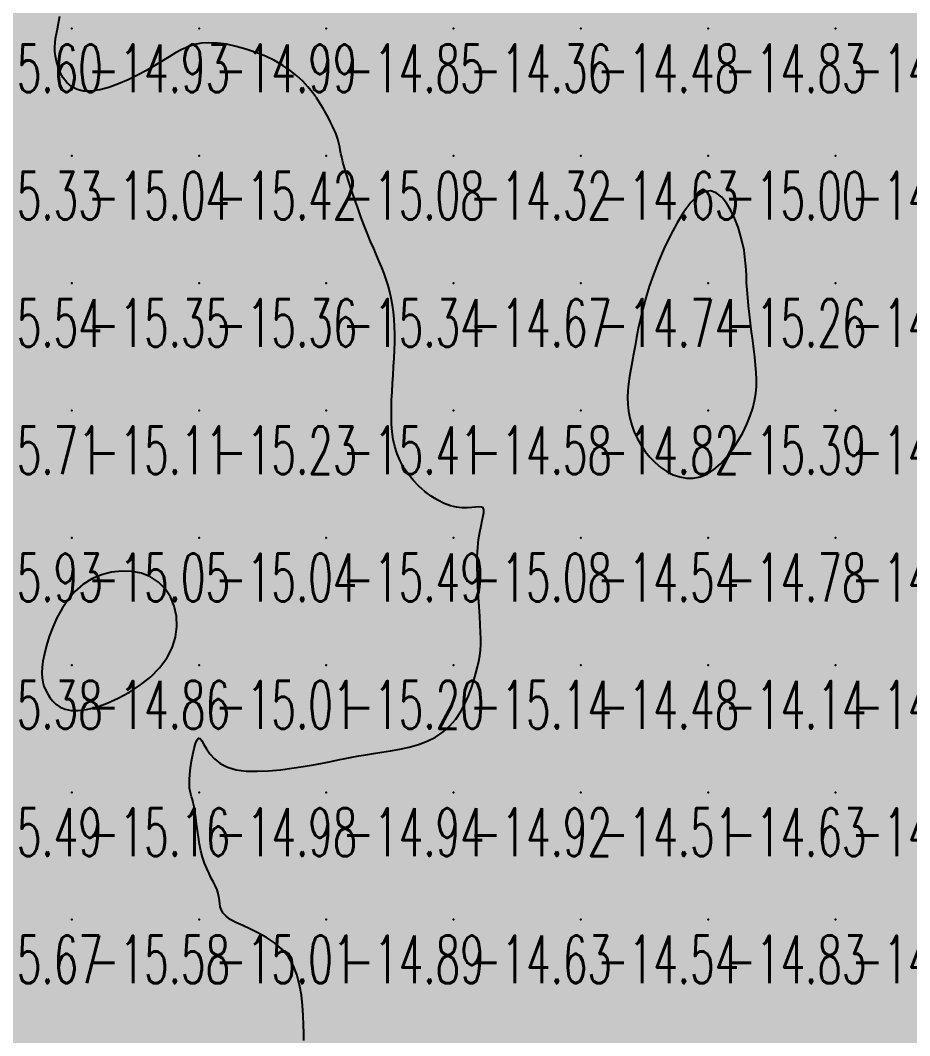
# Model space of a CAD drawing. Header units: millimetres. Extents: x 88261 to 90953, y 390274 to 392322.
# Drawn here: x 89576.2 to 89646.1, y 391338.1 to 391417.9 of the extents above; entities that cross this region are included whole.
import ezdxf
from ezdxf.enums import TextEntityAlignment as Align

# ---------------------------------------------------------------- set-up
doc = ezdxf.new("R2010")
doc.units = ezdxf.units.MM
doc.header["$LTSCALE"] = 25
for name, color, linetype in [('CN_04_00', 242, 'Continuous'), ('COTEAlt', 7, 'Continuous'), ('TN_COLORIAGE', 7, 'Continuous')]:
    doc.layers.add(name, color=color, linetype=linetype)
doc.styles.add('Simplex 1.0', font='Simplex.shx', dxfattribs={"width": 0.99, "height": 2.5})
doc.styles.get("Standard").update_dxf_attribs({"font": 'times.ttf'})

# ---------------------------------------------------------------- blocks, each defined once
blk = doc.blocks.new('COTE')
at = {"color": 0}
blk.add_point((0, 0), dxfattribs=at)
at = {"layer": 'COTEAlt'}
blk.add_attdef('ALT', text='', height=3.75, dxfattribs=at).set_placement((1.25, -1.25), align=Align.TOP_LEFT)

msp = doc.modelspace()

# ---------------------------------------------------------------- linework, layer by layer
at = {"layer": 'CN_04_00', "elevation": -15, "flags": 128}
msp.add_lwpolyline([(89598.488, 391337.742), (89598.479, 391338.31), (89598.468, 391338.972), (89598.443, 391339.71), (89598.39, 391340.499), (89598.296, 391341.314), (89598.148, 391342.13), (89597.932, 391342.922), (89597.635, 391343.665), (89597.244, 391344.335), (89596.753, 391344.913), (89596.182, 391345.405), (89595.561, 391345.824), (89594.919, 391346.183), (89594.284, 391346.493), (89593.685, 391346.767), (89593.15, 391347.019), (89592.708, 391347.259), (89592.38, 391347.5), (89592.154, 391347.743), (89592.007, 391347.989), (89591.921, 391348.24), (89591.874, 391348.495), (89591.845, 391348.755), (89591.813, 391349.021), (89591.759, 391349.294), (89591.667, 391349.576), (89591.539, 391349.869), (89591.385, 391350.178), (89591.213, 391350.509), (89591.033, 391350.865), (89590.853, 391351.252), (89590.681, 391351.674), (89590.527, 391352.135), (89590.396, 391352.636), (89590.288, 391353.167), (89590.197, 391353.711), (89590.12, 391354.254), (89590.053, 391354.779), (89589.991, 391355.273), (89589.931, 391355.72), (89589.869, 391356.105), (89589.8, 391356.418), (89589.73, 391356.675), (89589.661, 391356.896), (89589.599, 391357.104), (89589.547, 391357.319), (89589.511, 391357.562), (89589.493, 391357.855), (89589.499, 391358.218), (89589.532, 391358.664), (89589.588, 391359.167), (89589.665, 391359.694), (89589.758, 391360.212), (89589.863, 391360.685), (89589.977, 391361.079), (89590.095, 391361.362), (89590.214, 391361.499), (89590.334, 391361.468), (89590.466, 391361.292), (89590.629, 391361.008), (89590.838, 391360.651), (89591.111, 391360.257), (89591.464, 391359.862), (89591.913, 391359.501), (89592.476, 391359.211), (89593.161, 391359.018), (89593.948, 391358.916), (89594.809, 391358.891), (89595.715, 391358.929), (89596.639, 391359.014), (89597.551, 391359.133), (89598.425, 391359.27), (89599.231, 391359.411), (89599.949, 391359.544), (89600.592, 391359.668), (89601.178, 391359.784), (89601.728, 391359.893), (89602.26, 391359.998), (89602.795, 391360.099), (89603.351, 391360.197), (89603.949, 391360.295), (89604.602, 391360.395), (89605.298, 391360.506), (89606.021, 391360.638), (89606.753, 391360.801), (89607.478, 391361.007), (89608.178, 391361.265), (89608.835, 391361.586), (89609.434, 391361.98), (89609.96, 391362.454), (89610.415, 391362.992), (89610.806, 391363.579), (89611.138, 391364.194), (89611.418, 391364.821), (89611.65, 391365.442), (89611.842, 391366.037), (89611.998, 391366.59), (89612.125, 391367.088), (89612.224, 391367.544), (89612.298, 391367.975), (89612.348, 391368.401), (89612.376, 391368.838), (89612.384, 391369.307), (89612.374, 391369.825), (89612.347, 391370.41), (89612.306, 391371.075), (89612.257, 391371.805), (89612.206, 391372.582), (89612.159, 391373.385), (89612.123, 391374.195), (89612.104, 391374.991), (89612.11, 391375.755), (89612.145, 391376.465), (89612.214, 391377.107), (89612.305, 391377.676), (89612.406, 391378.172), (89612.502, 391378.597), (89612.58, 391378.95), (89612.626, 391379.231), (89612.626, 391379.44), (89612.566, 391379.578), (89612.436, 391379.648), (89612.239, 391379.666), (89611.981, 391379.65), (89611.669, 391379.621), (89611.308, 391379.596), (89610.904, 391379.596), (89610.465, 391379.639), (89609.995, 391379.744), (89609.502, 391379.925), (89608.997, 391380.18), (89608.49, 391380.499), (89607.993, 391380.874), (89607.517, 391381.296), (89607.072, 391381.758), (89606.67, 391382.25), (89606.323, 391382.764), (89606.038, 391383.294), (89605.812, 391383.837), (89605.639, 391384.395), (89605.513, 391384.966), (89605.429, 391385.552), (89605.379, 391386.152), (89605.358, 391386.767), (89605.36, 391387.396), (89605.38, 391388.039), (89605.411, 391388.693), (89605.451, 391389.354), (89605.495, 391390.017), (89605.539, 391390.679), (89605.578, 391391.335), (89605.608, 391391.982), (89605.625, 391392.615), (89605.625, 391393.231), (89605.607, 391393.83), (89605.571, 391394.411), (89605.517, 391394.974), (89605.444, 391395.52), (89605.352, 391396.049), (89605.242, 391396.56), (89605.112, 391397.054), (89604.962, 391397.532), (89604.794, 391398.001), (89604.61, 391398.47), (89604.41, 391398.948), (89604.196, 391399.444), (89603.969, 391399.965), (89603.732, 391400.522), (89603.484, 391401.122), (89603.229, 391401.771), (89602.971, 391402.454), (89602.716, 391403.154), (89602.47, 391403.855), (89602.237, 391404.538), (89602.024, 391405.187), (89601.837, 391405.783), (89601.68, 391406.309), (89601.558, 391406.753), (89601.465, 391407.124), (89601.396, 391407.434), (89601.342, 391407.697), (89601.298, 391407.927), (89601.256, 391408.136), (89601.21, 391408.339), (89601.152, 391408.548), (89601.078, 391408.775), (89600.985, 391409.023), (89600.873, 391409.291), (89600.74, 391409.581), (89600.587, 391409.894), (89600.412, 391410.228), (89600.214, 391410.585), (89599.994, 391410.966), (89599.748, 391411.369), (89599.472, 391411.79), (89599.16, 391412.223), (89598.805, 391412.661), (89598.401, 391413.099), (89597.942, 391413.529), (89597.421, 391413.947), (89596.832, 391414.346), (89596.173, 391414.719), (89595.458, 391415.061), (89594.706, 391415.367), (89593.934, 391415.629), (89593.163, 391415.842), (89592.408, 391416), (89591.691, 391416.098), (89591.027, 391416.128), (89590.431, 391416.088), (89589.889, 391415.982), (89589.384, 391415.816), (89588.898, 391415.598), (89588.413, 391415.334), (89587.91, 391415.03), (89587.371, 391414.695), (89586.779, 391414.333), (89586.122, 391413.955), (89585.412, 391413.576), (89584.671, 391413.215), (89583.918, 391412.891), (89583.173, 391412.62), (89582.456, 391412.423), (89581.787, 391412.317), (89581.186, 391412.32), (89580.668, 391412.445), (89580.232, 391412.676), (89579.871, 391412.992), (89579.578, 391413.37), (89579.349, 391413.789), (89579.175, 391414.228), (89579.051, 391414.664), (89578.97, 391415.076), (89578.927, 391415.449), (89578.916, 391415.793), (89578.935, 391416.125), (89578.978, 391416.461), (89579.042, 391416.82), (89579.123, 391417.219), (89579.216, 391417.673), (89579.318, 391418.2)], dxfattribs=at)
for points in [[(89633.754, 391387.421), (89633.898, 391388.004), (89633.989, 391388.567), (89634.034, 391389.118), (89634.042, 391389.669), (89634.017, 391390.229), (89633.969, 391390.807), (89633.903, 391391.415), (89633.827, 391392.057), (89633.744, 391392.727), (89633.658, 391393.414), (89633.573, 391394.107), (89633.491, 391394.795), (89633.416, 391395.466), (89633.353, 391396.111), (89633.303, 391396.718), (89633.27, 391397.28), (89633.245, 391397.806), (89633.221, 391398.311), (89633.189, 391398.807), (89633.139, 391399.308), (89633.063, 391399.828), (89632.952, 391400.38), (89632.798, 391400.978), (89632.593, 391401.626), (89632.339, 391402.292), (89632.038, 391402.937), (89631.694, 391403.52), (89631.309, 391404.001), (89630.885, 391404.338), (89630.427, 391404.493), (89629.937, 391404.424), (89629.419, 391404.105), (89628.883, 391403.562), (89628.342, 391402.839), (89627.806, 391401.974), (89627.288, 391401.01), (89626.799, 391399.987), (89626.35, 391398.947), (89625.954, 391397.931), (89625.619, 391396.972), (89625.34, 391396.073), (89625.109, 391395.229), (89624.918, 391394.436), (89624.758, 391393.688), (89624.622, 391392.982), (89624.5, 391392.311), (89624.386, 391391.672), (89624.273, 391391.06), (89624.165, 391390.47), (89624.069, 391389.898), (89623.991, 391389.341), (89623.937, 391388.794), (89623.914, 391388.253), (89623.928, 391387.713), (89623.985, 391387.172), (89624.09, 391386.625), (89624.244, 391386.079), (89624.444, 391385.539), (89624.689, 391385.011), (89624.976, 391384.501), (89625.305, 391384.016), (89625.673, 391383.561), (89626.079, 391383.144), (89626.521, 391382.77), (89626.994, 391382.45), (89627.491, 391382.194), (89628.008, 391382.012), (89628.539, 391381.916), (89629.078, 391381.916), (89629.62, 391382.022), (89630.158, 391382.245), (89630.688, 391382.589), (89631.203, 391383.041), (89631.694, 391383.577), (89632.155, 391384.179), (89632.579, 391384.823), (89632.957, 391385.49), (89633.284, 391386.159), (89633.551, 391386.808), (89633.754, 391387.421)], [(89588.141, 391368.585), (89588.397, 391369.422), (89588.503, 391370.263), (89588.467, 391371.088), (89588.297, 391371.873), (89588.001, 391372.595), (89587.587, 391373.233), (89587.062, 391373.763), (89586.437, 391374.168), (89585.732, 391374.445), (89584.97, 391374.598), (89584.175, 391374.627), (89583.37, 391374.536), (89582.577, 391374.327), (89581.821, 391374.002), (89581.123, 391373.563), (89580.502, 391373.017), (89579.959, 391372.385), (89579.49, 391371.69), (89579.09, 391370.956), (89578.756, 391370.209), (89578.483, 391369.471), (89578.267, 391368.768), (89578.105, 391368.124), (89577.991, 391367.557), (89577.924, 391367.062), (89577.9, 391366.628), (89577.917, 391366.244), (89577.972, 391365.899), (89578.062, 391365.583), (89578.185, 391365.284), (89578.338, 391364.992), (89578.519, 391364.699), (89578.739, 391364.416), (89579.006, 391364.159), (89579.331, 391363.94), (89579.725, 391363.775), (89580.198, 391363.679), (89580.761, 391363.665), (89581.422, 391363.749), (89582.187, 391363.941), (89583.027, 391364.238), (89583.908, 391364.631), (89584.796, 391365.113), (89585.657, 391365.676), (89586.455, 391366.313), (89587.157, 391367.016), (89587.728, 391367.777), (89588.141, 391368.585)]]:
    msp.add_lwpolyline(points, close=True, dxfattribs=at)
at = {"layer": 'TN_COLORIAGE', "color": 241}
for points in [[(89570.249, 391417.239, -15), (89579.27, 391417.239, -15), (89580.249, 391427.239, -15), (89580.249, 391424.676, -15)], [(89570.249, 391427.239, -15.023), (89570.249, 391417.239, -15.023), (89580.249, 391427.239, -15.023)], [(89570.249, 391417.239, -15), (89579.27, 391417.239, -15), (89570.249, 391407.239, -15), (89578.575, 391415.566, -15)], [(89590.249, 391407.239, -15), (89590.249, 391416.905, -15), (89580.249, 391407.239, -15), (89587.544, 391414.535, -15)], [(89597.623, 391414.614, -15.415), (89590.249, 391416.905, -15.415), (89590.249, 391407.239, -15.415)], [(89570.249, 391407.239, -15), (89578.575, 391415.566, -15), (89580.249, 391407.239, -15), (89580.249, 391410.955, -15)], [(89580.249, 391410.955, -15.039), (89587.544, 391414.535, -15.039), (89580.249, 391407.239, -15.039)], [(89590.249, 391407.239, -15), (89597.623, 391414.614, -15), (89600.249, 391407.239, -15), (89600.249, 391410.712, -15)], [(89601.343, 391408.334, -15.079), (89600.249, 391410.712, -15.079), (89600.249, 391407.239, -15.079)], [(89601.291, 391407.239, -15.079), (89601.343, 391408.334, -15.079), (89600.249, 391407.239, -15.079)], [(89570.249, 391397.239, -15.039), (89580.249, 391397.239, -15.039), (89580.249, 391407.239, -15.039)], [(89570.249, 391407.239, -15.039), (89570.249, 391397.239, -15.039), (89580.249, 391407.239, -15.039)], [(89580.249, 391397.239, -15.415), (89590.249, 391397.239, -15.415), (89590.249, 391407.239, -15.415)], [(89580.249, 391407.239, -15.415), (89580.249, 391397.239, -15.415), (89590.249, 391407.239, -15.415)], [(89590.249, 391397.239, -15.079), (89600.249, 391397.239, -15.079), (89600.249, 391407.239, -15.079)], [(89590.249, 391407.239, -15.079), (89590.249, 391397.239, -15.079), (89600.249, 391407.239, -15.079)], [(89600.249, 391397.239, -15), (89603.573, 391400.564, -15), (89600.249, 391407.239, -15), (89601.291, 391407.239, -15)], [(89630.249, 391397.239, -15), (89625.27, 391397.239, -15), (89630.249, 391407.239, -15), (89630.245, 391407.236, -15)], [(89630.246, 391407.239, -15), (89630.245, 391407.236, -15), (89630.249, 391407.239, -15)], [(89630.246, 391407.239, -15), (89630.249, 391407.245, -15), (89630.249, 391407.239, -15)], [(89630.251, 391407.241, -15), (89630.249, 391407.245, -15), (89630.249, 391407.239, -15)], [(89630.25, 391407.239, -15), (89630.251, 391407.241, -15), (89630.249, 391407.239, -15)], [(89630.249, 391397.239, -15), (89633.356, 391400.347, -15), (89630.249, 391407.239, -15), (89630.25, 391407.239, -15)], [(89603.573, 391400.564, -15.336), (89605.321, 391397.239, -15.336), (89600.249, 391397.239, -15.336)], [(89633.113, 391397.239, -15.259), (89633.356, 391400.347, -15.259), (89630.249, 391397.239, -15.259)], [(89570.249, 391387.239, -15.347), (89580.249, 391387.239, -15.347), (89580.249, 391397.239, -15.347)], [(89570.249, 391397.239, -15.347), (89570.249, 391387.239, -15.347), (89580.249, 391397.239, -15.347)], [(89580.249, 391387.239, -15.357), (89590.249, 391387.239, -15.357), (89590.249, 391397.239, -15.357)], [(89580.249, 391397.239, -15.357), (89580.249, 391387.239, -15.357), (89590.249, 391397.239, -15.357)], [(89590.249, 391387.239, -15.336), (89600.249, 391387.239, -15.336), (89600.249, 391397.239, -15.336)], [(89590.249, 391397.239, -15.336), (89590.249, 391387.239, -15.336), (89600.249, 391397.239, -15.336)], [(89600.249, 391387.239, -15), (89605.812, 391392.802, -15), (89600.249, 391397.239, -15), (89605.321, 391397.239, -15)], [(89630.249, 391387.239, -15), (89623.455, 391387.239, -15), (89630.249, 391397.239, -15), (89624.398, 391391.389, -15)], [(89625.27, 391397.239, -15.259), (89624.398, 391391.389, -15.259), (89630.249, 391397.239, -15.259)], [(89630.249, 391387.239, -15), (89634.011, 391391.002, -15), (89630.249, 391397.239, -15), (89633.113, 391397.239, -15)], [(89605.181, 391387.239, -15.41), (89605.812, 391392.802, -15.41), (89600.249, 391387.239, -15.41)], [(89634.011, 391391.002, -15.389), (89634.262, 391387.239, -15.389), (89630.249, 391387.239, -15.389)], [(89570.249, 391377.239, -15.114), (89580.249, 391377.239, -15.114), (89580.249, 391387.239, -15.114)], [(89570.249, 391387.239, -15.114), (89570.249, 391377.239, -15.114), (89580.249, 391387.239, -15.114)], [(89580.249, 391377.239, -15.232), (89590.249, 391377.239, -15.232), (89590.249, 391387.239, -15.232)], [(89580.249, 391387.239, -15.232), (89580.249, 391377.239, -15.232), (89590.249, 391387.239, -15.232)], [(89590.249, 391377.239, -15.41), (89600.249, 391377.239, -15.41), (89600.249, 391387.239, -15.41)], [(89590.249, 391387.239, -15.41), (89590.249, 391377.239, -15.41), (89600.249, 391387.239, -15.41)], [(89600.249, 391377.239, -15), (89605.627, 391382.618, -15), (89600.249, 391387.239, -15), (89605.181, 391387.239, -15)], [(89625.693, 391382.684, -15.389), (89623.455, 391387.239, -15.389), (89630.249, 391387.239, -15.389)], [(89625.693, 391382.684, -15.389), (89630.249, 391380.886, -15.389), (89630.249, 391387.239, -15.389)], [(89634.262, 391387.239, -15.389), (89630.249, 391380.886, -15.389), (89630.249, 391387.239, -15.389)], [(89600.249, 391377.239, -15), (89605.627, 391382.618, -15), (89610.249, 391377.239, -15), (89610.249, 391378.876, -15)], [(89611.755, 391377.239, -15.082), (89613.348, 391380.338, -15.082), (89610.249, 391377.239, -15.082)], [(89610.249, 391378.876, -15.082), (89613.348, 391380.338, -15.082), (89610.249, 391377.239, -15.082)], [(89570.249, 391367.239, -15), (89577.582, 391367.239, -15), (89580.249, 391377.239, -15), (89580.249, 391374.748, -15)], [(89570.249, 391377.239, -15.046), (89570.249, 391367.239, -15.046), (89580.249, 391377.239, -15.046)], [(89580.249, 391377.239, -15), (89580.249, 391374.748, -15), (89590.249, 391377.239, -15), (89588.158, 391375.148, -15)], [(89590.249, 391377.239, -15), (89588.158, 391375.148, -15), (89590.249, 391367.239, -15), (89589.491, 391367.239, -15)], [(89590.249, 391367.239, -15.49), (89600.249, 391367.239, -15.49), (89600.249, 391377.239, -15.49)], [(89590.249, 391377.239, -15.49), (89590.249, 391367.239, -15.49), (89600.249, 391377.239, -15.49)], [(89600.249, 391367.239, -15.082), (89610.249, 391367.239, -15.082), (89610.249, 391377.239, -15.082)], [(89600.249, 391377.239, -15.082), (89600.249, 391367.239, -15.082), (89610.249, 391377.239, -15.082)], [(89610.249, 391367.239, -15), (89612.505, 391369.495, -15), (89610.249, 391377.239, -15), (89611.755, 391377.239, -15)], [(89612.309, 391367.239, -15.135), (89612.505, 391369.495, -15.135), (89610.249, 391367.239, -15.135)], [(89570.249, 391357.239, -15), (89578.049, 391365.039, -15), (89570.249, 391367.239, -15), (89577.582, 391367.239, -15)], [(89580.249, 391357.239, -15), (89589.202, 391357.239, -15), (89590.249, 391367.239, -15), (89590.249, 391363.419, -15)], [(89580.249, 391357.239, -15), (89580.249, 391362.554, -15), (89590.249, 391367.239, -15), (89589.491, 391367.239, -15)], [(89600.249, 391367.239, -15), (89591.09, 391358.08, -15), (89590.249, 391367.239, -15), (89590.249, 391363.419, -15)], [(89600.249, 391359.524, -15.201), (89591.09, 391358.08, -15.201), (89600.249, 391367.239, -15.201)], [(89600.249, 391367.239, -15), (89600.249, 391359.524, -15), (89610.249, 391367.239, -15), (89603.299, 391360.29, -15)], [(89610.249, 391361.088, -15.135), (89603.299, 391360.29, -15.135), (89610.249, 391367.239, -15.135)], [(89612.309, 391367.239, -15.135), (89610.249, 391361.088, -15.135), (89610.249, 391367.239, -15.135)], [(89570.249, 391357.239, -15), (89578.049, 391365.039, -15), (89580.249, 391357.239, -15), (89580.249, 391362.554, -15)], [(89570.249, 391347.239, -15.158), (89580.249, 391347.239, -15.158), (89580.249, 391357.239, -15.158)], [(89570.249, 391357.239, -15.158), (89570.249, 391347.239, -15.158), (89580.249, 391357.239, -15.158)], [(89580.249, 391347.239, -15), (89589.94, 391356.931, -15), (89580.249, 391357.239, -15), (89589.202, 391357.239, -15)], [(89580.249, 391347.239, -15), (89589.94, 391356.931, -15), (89590.249, 391347.239, -15), (89590.249, 391351.666, -15)], [(89592.225, 391349.215, -15.015), (89590.249, 391351.666, -15.015), (89590.249, 391347.239, -15.015)], [(89591.408, 391347.239, -15.015), (89592.225, 391349.215, -15.015), (89590.249, 391347.239, -15.015)], [(89570.249, 391337.239, -15.579), (89580.249, 391337.239, -15.579), (89580.249, 391347.239, -15.579)], [(89570.249, 391347.239, -15.579), (89570.249, 391337.239, -15.579), (89580.249, 391347.239, -15.579)], [(89580.249, 391337.239, -15.015), (89590.249, 391337.239, -15.015), (89590.249, 391347.239, -15.015)], [(89580.249, 391347.239, -15.015), (89580.249, 391337.239, -15.015), (89590.249, 391347.239, -15.015)], [(89590.249, 391337.239, -15), (89598.392, 391345.383, -15), (89590.249, 391347.239, -15), (89591.408, 391347.239, -15)], [(89598.392, 391345.383, -15.489), (89598.489, 391337.239, -15.489), (89590.249, 391337.239, -15.489)]]:
    msp.add_solid(points, dxfattribs=at)
at = {"layer": 'TN_COLORIAGE', "color": 231}
for points in [[(89580.249, 391417.239, -14.773), (89590.249, 391417.239, -14.773), (89590.249, 391427.239, -14.773)], [(89580.249, 391424.676, -14.773), (89581.153, 391427.239, -14.773), (89580.249, 391417.239, -14.773), (89590.249, 391427.239, -14.773)], [(89590.249, 391417.239, -14.753), (89600.249, 391417.239, -14.753), (89600.249, 391427.239, -14.753)], [(89590.249, 391427.239, -14.753), (89590.249, 391417.239, -14.753), (89600.249, 391427.239, -14.753)], [(89600.249, 391417.239, -14.689), (89610.249, 391417.239, -14.689), (89610.249, 391427.239, -14.689)], [(89600.249, 391427.239, -14.689), (89600.249, 391417.239, -14.689), (89610.249, 391427.239, -14.689)], [(89610.249, 391417.239, -14.611), (89620.249, 391417.239, -14.611), (89620.249, 391427.239, -14.611)], [(89610.249, 391427.239, -14.611), (89610.249, 391417.239, -14.611), (89620.249, 391427.239, -14.611)], [(89620.249, 391417.239, -14.466), (89630.249, 391417.239, -14.466), (89630.249, 391427.239, -14.466)], [(89620.249, 391427.239, -14.466), (89620.249, 391417.239, -14.466), (89630.249, 391427.239, -14.466)], [(89630.249, 391427.239, -14.219), (89630.249, 391417.239, -14.219), (89640.249, 391427.239, -14.219)], [(89630.249, 391417.239, -14.219), (89640.249, 391417.239, -14.219), (89640.249, 391427.239, -14.219)], [(89640.249, 391427.239, -14.213), (89640.249, 391417.239, -14.213), (89650.249, 391427.239, -14.213)], [(89640.249, 391417.239, -14.213), (89650.249, 391417.239, -14.213), (89650.249, 391427.239, -14.213)], [(89580.249, 391424.676, -14.935), (89579.27, 391417.239, -14.935), (89580.249, 391417.239, -14.935)], [(89580.249, 391410.955, -14.935), (89578.575, 391415.566, -14.935), (89580.249, 391417.239, -14.935)], [(89578.575, 391415.566, -14.935), (89579.27, 391417.239, -14.935), (89580.249, 391417.239, -14.935)], [(89587.544, 391414.535, -14.935), (89580.249, 391410.955, -14.935), (89590.249, 391417.239, -14.935), (89580.249, 391417.239, -14.935)], [(89587.544, 391414.535, -14.986), (89590.249, 391416.905, -14.986), (89590.249, 391417.239, -14.986)], [(89590.249, 391416.905, -14.852), (89597.623, 391414.614, -14.852), (89590.249, 391417.239, -14.852), (89600.249, 391417.239, -14.852)], [(89600.249, 391410.712, -14.852), (89597.623, 391414.614, -14.852), (89600.249, 391417.239, -14.852)], [(89600.249, 391410.712, -14.36), (89601.343, 391408.334, -14.36), (89600.249, 391417.239, -14.36), (89610.249, 391417.239, -14.36)], [(89601.343, 391408.334, -14.324), (89601.291, 391407.239, -14.324), (89610.249, 391417.239, -14.324), (89610.249, 391407.239, -14.324)], [(89610.249, 391407.239, -14.475), (89620.249, 391407.239, -14.475), (89620.249, 391417.239, -14.475)], [(89610.249, 391417.239, -14.475), (89610.249, 391407.239, -14.475), (89620.249, 391417.239, -14.475)], [(89630.249, 391407.245, -14.63), (89630.246, 391407.239, -14.63), (89630.249, 391417.239, -14.63), (89620.249, 391407.239, -14.63)], [(89620.249, 391417.239, -14.833), (89620.249, 391407.239, -14.833), (89630.249, 391417.239, -14.833)], [(89630.249, 391407.245, -14.471), (89630.251, 391407.241, -14.471), (89630.249, 391417.239, -14.471), (89640.249, 391417.239, -14.471)], [(89630.251, 391407.241, -14.426), (89630.25, 391407.239, -14.426), (89640.249, 391417.239, -14.426), (89640.249, 391407.239, -14.426)], [(89640.249, 391417.239, -14.117), (89640.249, 391407.239, -14.117), (89650.249, 391417.239, -14.117)], [(89640.249, 391407.239, -14.117), (89650.249, 391407.239, -14.117), (89650.249, 391417.239, -14.117)], [(89601.291, 391407.239, -14.324), (89603.573, 391400.564, -14.324), (89610.249, 391407.239, -14.324)], [(89605.321, 391397.239, -14.324), (89603.573, 391400.564, -14.324), (89610.249, 391397.239, -14.324), (89610.249, 391407.239, -14.324)], [(89610.249, 391397.239, -14.63), (89620.249, 391397.239, -14.63), (89620.249, 391407.239, -14.63)], [(89610.249, 391407.239, -14.63), (89610.249, 391397.239, -14.63), (89620.249, 391407.239, -14.63)], [(89630.245, 391407.236, -14.63), (89630.246, 391407.239, -14.63), (89620.249, 391397.239, -14.63), (89620.249, 391407.239, -14.63)], [(89630.245, 391407.236, -14.739), (89625.27, 391397.239, -14.739), (89620.249, 391397.239, -14.739)], [(89630.25, 391407.239, -14.426), (89633.356, 391400.347, -14.426), (89640.249, 391407.239, -14.426)], [(89633.356, 391400.347, -14.355), (89633.113, 391397.239, -14.355), (89640.249, 391407.239, -14.355), (89640.249, 391397.239, -14.355)], [(89640.249, 391407.239, -14.198), (89640.249, 391397.239, -14.198), (89650.249, 391407.239, -14.198)], [(89640.249, 391397.239, -14.198), (89650.249, 391397.239, -14.198), (89650.249, 391407.239, -14.198)], [(89605.812, 391392.802, -14.579), (89605.181, 391387.239, -14.579), (89610.249, 391397.239, -14.579), (89610.249, 391387.239, -14.579)], [(89605.321, 391397.239, -14.673), (89605.812, 391392.802, -14.673), (89610.249, 391397.239, -14.673)], [(89610.249, 391387.239, -14.739), (89620.249, 391387.239, -14.739), (89620.249, 391397.239, -14.739)], [(89610.249, 391397.239, -14.739), (89610.249, 391387.239, -14.739), (89620.249, 391397.239, -14.739)], [(89624.398, 391391.389, -14.739), (89625.27, 391397.239, -14.739), (89620.249, 391387.239, -14.739), (89620.249, 391397.239, -14.739)], [(89633.113, 391397.239, -14.355), (89634.011, 391391.002, -14.355), (89640.249, 391397.239, -14.355)], [(89634.262, 391387.239, -14.355), (89634.011, 391391.002, -14.355), (89640.249, 391387.239, -14.355), (89640.249, 391397.239, -14.355)], [(89640.249, 391397.239, -14.1), (89640.249, 391387.239, -14.1), (89650.249, 391397.239, -14.1)], [(89640.249, 391387.239, -14.1), (89650.249, 391387.239, -14.1), (89650.249, 391397.239, -14.1)], [(89624.398, 391391.389, -14.816), (89623.455, 391387.239, -14.816), (89620.249, 391387.239, -14.816)], [(89605.181, 391387.239, -14.579), (89605.627, 391382.618, -14.579), (89610.249, 391387.239, -14.579)], [(89610.249, 391378.876, -14.579), (89605.627, 391382.618, -14.579), (89610.249, 391387.239, -14.579)], [(89613.348, 391380.338, -14.579), (89610.249, 391378.876, -14.579), (89620.249, 391387.239, -14.579), (89610.249, 391387.239, -14.579)], [(89613.348, 391380.338, -14.535), (89611.755, 391377.239, -14.535), (89620.249, 391387.239, -14.535), (89620.249, 391377.239, -14.535)], [(89623.455, 391387.239, -14.535), (89625.693, 391382.684, -14.535), (89620.249, 391387.239, -14.535), (89620.249, 391377.239, -14.535)], [(89630.249, 391380.886, -14.42), (89634.262, 391387.239, -14.42), (89630.249, 391377.239, -14.42), (89640.249, 391387.239, -14.42)], [(89630.249, 391377.239, -14.42), (89640.249, 391377.239, -14.42), (89640.249, 391387.239, -14.42)], [(89640.249, 391387.239, -14.114), (89640.249, 391377.239, -14.114), (89650.249, 391387.239, -14.114)], [(89640.249, 391377.239, -14.114), (89650.249, 391377.239, -14.114), (89650.249, 391387.239, -14.114)], [(89630.249, 391380.886, -14.535), (89625.693, 391382.684, -14.535), (89630.249, 391377.239, -14.535), (89620.249, 391377.239, -14.535)], [(89611.755, 391377.239, -14.535), (89612.505, 391369.495, -14.535), (89620.249, 391377.239, -14.535)], [(89612.505, 391369.495, -14.478), (89612.309, 391367.239, -14.478), (89620.249, 391377.239, -14.478), (89620.249, 391367.239, -14.478)], [(89620.249, 391367.239, -14.777), (89630.249, 391367.239, -14.777), (89630.249, 391377.239, -14.777)], [(89620.249, 391377.239, -14.777), (89620.249, 391367.239, -14.777), (89630.249, 391377.239, -14.777)], [(89630.249, 391377.239, -14.564), (89630.249, 391367.239, -14.564), (89640.249, 391377.239, -14.564)], [(89630.249, 391367.239, -14.564), (89640.249, 391367.239, -14.564), (89640.249, 391377.239, -14.564)], [(89640.249, 391377.239, -14.216), (89640.249, 391367.239, -14.216), (89650.249, 391377.239, -14.216)], [(89640.249, 391367.239, -14.216), (89650.249, 391367.239, -14.216), (89650.249, 391377.239, -14.216)], [(89589.491, 391367.239, -14.861), (89588.158, 391375.148, -14.861), (89580.249, 391367.239, -14.861)], [(89588.158, 391375.148, -14.861), (89580.249, 391374.748, -14.861), (89580.249, 391367.239, -14.861)], [(89580.249, 391374.748, -14.861), (89577.582, 391367.239, -14.861), (89580.249, 391367.239, -14.861)], [(89577.582, 391367.239, -14.861), (89578.049, 391365.039, -14.861), (89580.249, 391367.239, -14.861)], [(89580.249, 391362.554, -14.861), (89578.049, 391365.039, -14.861), (89580.249, 391367.239, -14.861)], [(89589.491, 391367.239, -14.861), (89580.249, 391362.554, -14.861), (89580.249, 391367.239, -14.861)], [(89610.249, 391357.239, -14.478), (89620.249, 391357.239, -14.478), (89620.249, 391367.239, -14.478)], [(89610.249, 391361.088, -14.478), (89612.309, 391367.239, -14.478), (89610.249, 391357.239, -14.478), (89620.249, 391367.239, -14.478)], [(89620.249, 391357.239, -14.143), (89630.249, 391357.239, -14.143), (89630.249, 391367.239, -14.143)], [(89620.249, 391367.239, -14.143), (89620.249, 391357.239, -14.143), (89630.249, 391367.239, -14.143)], [(89630.249, 391367.239, -14.5), (89630.249, 391357.239, -14.5), (89640.249, 391367.239, -14.5)], [(89630.249, 391357.239, -14.5), (89640.249, 391357.239, -14.5), (89640.249, 391367.239, -14.5)], [(89640.249, 391367.239, -14.277), (89640.249, 391357.239, -14.277), (89650.249, 391367.239, -14.277)], [(89640.249, 391357.239, -14.277), (89650.249, 391357.239, -14.277), (89650.249, 391367.239, -14.277)], [(89590.249, 391363.419, -14.982), (89589.202, 391357.239, -14.982), (89590.249, 391357.239, -14.982)], [(89590.249, 391363.419, -14.982), (89591.09, 391358.08, -14.982), (89590.249, 391357.239, -14.982)], [(89603.299, 391360.29, -14.915), (89610.249, 391361.088, -14.915), (89600.249, 391357.239, -14.915), (89610.249, 391357.239, -14.915)], [(89603.299, 391360.29, -14.941), (89600.249, 391359.524, -14.941), (89600.249, 391357.239, -14.941)], [(89591.09, 391358.08, -14.941), (89600.249, 391359.524, -14.941), (89590.249, 391357.239, -14.941), (89600.249, 391357.239, -14.941)], [(89589.202, 391357.239, -14.982), (89589.94, 391356.931, -14.982), (89590.249, 391357.239, -14.982)], [(89590.249, 391351.666, -14.982), (89589.94, 391356.931, -14.982), (89590.249, 391357.239, -14.982)], [(89590.249, 391351.666, -14.941), (89592.225, 391349.215, -14.941), (89590.249, 391357.239, -14.941), (89600.249, 391357.239, -14.941)], [(89592.225, 391349.215, -14.888), (89591.408, 391347.239, -14.888), (89600.249, 391357.239, -14.888), (89600.249, 391347.239, -14.888)], [(89600.249, 391347.239, -14.915), (89610.249, 391347.239, -14.915), (89610.249, 391357.239, -14.915)], [(89600.249, 391357.239, -14.915), (89600.249, 391347.239, -14.915), (89610.249, 391357.239, -14.915)], [(89610.249, 391347.239, -14.508), (89620.249, 391347.239, -14.508), (89620.249, 391357.239, -14.508)], [(89610.249, 391357.239, -14.508), (89610.249, 391347.239, -14.508), (89620.249, 391357.239, -14.508)], [(89620.249, 391347.239, -14.628), (89630.249, 391347.239, -14.628), (89630.249, 391357.239, -14.628)], [(89620.249, 391357.239, -14.628), (89620.249, 391347.239, -14.628), (89630.249, 391357.239, -14.628)], [(89630.249, 391357.239, -14.771), (89630.249, 391347.239, -14.771), (89640.249, 391357.239, -14.771)], [(89630.249, 391347.239, -14.771), (89640.249, 391347.239, -14.771), (89640.249, 391357.239, -14.771)], [(89640.249, 391357.239, -14.311), (89640.249, 391347.239, -14.311), (89650.249, 391357.239, -14.311)], [(89640.249, 391347.239, -14.311), (89650.249, 391347.239, -14.311), (89650.249, 391357.239, -14.311)], [(89591.408, 391347.239, -14.888), (89598.392, 391345.383, -14.888), (89600.249, 391347.239, -14.888)], [(89598.489, 391337.239, -14.888), (89598.392, 391345.383, -14.888), (89600.249, 391337.239, -14.888), (89600.249, 391347.239, -14.888)], [(89600.249, 391337.239, -14.628), (89610.249, 391337.239, -14.628), (89610.249, 391347.239, -14.628)], [(89600.249, 391347.239, -14.628), (89600.249, 391337.239, -14.628), (89610.249, 391347.239, -14.628)], [(89610.249, 391337.239, -14.539), (89620.249, 391337.239, -14.539), (89620.249, 391347.239, -14.539)], [(89610.249, 391347.239, -14.539), (89610.249, 391337.239, -14.539), (89620.249, 391347.239, -14.539)], [(89620.249, 391337.239, -14.825), (89630.249, 391337.239, -14.825), (89630.249, 391347.239, -14.825)], [(89620.249, 391347.239, -14.825), (89620.249, 391337.239, -14.825), (89630.249, 391347.239, -14.825)], [(89630.249, 391347.239, -14.723), (89630.249, 391337.239, -14.723), (89640.249, 391347.239, -14.723)], [(89630.249, 391337.239, -14.723), (89640.249, 391337.239, -14.723), (89640.249, 391347.239, -14.723)], [(89640.249, 391347.239, -14.332), (89640.249, 391337.239, -14.332), (89650.249, 391347.239, -14.332)], [(89640.249, 391337.239, -14.332), (89650.249, 391337.239, -14.332), (89650.249, 391347.239, -14.332)]]:
    msp.add_solid(points, dxfattribs=at)

# ---------------------------------------------------------------- block references
at = {"layer": 'COTEAlt'}
ref = msp.add_blockref('COTE', (89570.249, 391417.239), dxfattribs=at)
ref.add_attrib('ALT', '-15.60', dxfattribs={"height": 3.75, "style": 'Simplex 1.0', "width": 0.6}).set_placement((89571.499, 391415.989), align=Align.TOP_LEFT)
ref = msp.add_blockref('COTE', (89580.249, 391417.239), dxfattribs=at)
ref.add_attrib('ALT', '-14.93', dxfattribs={"height": 3.75, "style": 'Simplex 1.0', "width": 0.6}).set_placement((89581.499, 391415.989), align=Align.TOP_LEFT)
ref = msp.add_blockref('COTE', (89590.249, 391417.239), dxfattribs=at)
ref.add_attrib('ALT', '-14.99', dxfattribs={"height": 3.75, "style": 'Simplex 1.0', "width": 0.6}).set_placement((89591.499, 391415.989), align=Align.TOP_LEFT)
ref = msp.add_blockref('COTE', (89600.249, 391417.239), dxfattribs=at)
ref.add_attrib('ALT', '-14.85', dxfattribs={"height": 3.75, "style": 'Simplex 1.0', "width": 0.6}).set_placement((89601.499, 391415.989), align=Align.TOP_LEFT)
ref = msp.add_blockref('COTE', (89610.249, 391417.239), dxfattribs=at)
ref.add_attrib('ALT', '-14.36', dxfattribs={"height": 3.75, "style": 'Simplex 1.0', "width": 0.6}).set_placement((89611.499, 391415.989), align=Align.TOP_LEFT)
ref = msp.add_blockref('COTE', (89620.249, 391417.239), dxfattribs=at)
ref.add_attrib('ALT', '-14.48', dxfattribs={"height": 3.75, "style": 'Simplex 1.0', "width": 0.6}).set_placement((89621.499, 391415.989), align=Align.TOP_LEFT)
ref = msp.add_blockref('COTE', (89630.249, 391417.239), dxfattribs=at)
ref.add_attrib('ALT', '-14.83', dxfattribs={"height": 3.75, "style": 'Simplex 1.0', "width": 0.6}).set_placement((89631.499, 391415.989), align=Align.TOP_LEFT)
ref = msp.add_blockref('COTE', (89640.249, 391417.239), dxfattribs=at)
ref.add_attrib('ALT', '-14.47', dxfattribs={"height": 3.75, "style": 'Simplex 1.0', "width": 0.6}).set_placement((89641.499, 391415.989), align=Align.TOP_LEFT)
ref = msp.add_blockref('COTE', (89570.249, 391407.239), dxfattribs=at)
ref.add_attrib('ALT', '-15.33', dxfattribs={"height": 3.75, "style": 'Simplex 1.0', "width": 0.6}).set_placement((89571.499, 391405.989), align=Align.TOP_LEFT)
ref = msp.add_blockref('COTE', (89580.249, 391407.239), dxfattribs=at)
ref.add_attrib('ALT', '-15.04', dxfattribs={"height": 3.75, "style": 'Simplex 1.0', "width": 0.6}).set_placement((89581.499, 391405.989), align=Align.TOP_LEFT)
ref = msp.add_blockref('COTE', (89590.249, 391407.239), dxfattribs=at)
ref.add_attrib('ALT', '-15.42', dxfattribs={"height": 3.75, "style": 'Simplex 1.0', "width": 0.6}).set_placement((89591.499, 391405.989), align=Align.TOP_LEFT)
ref = msp.add_blockref('COTE', (89600.249, 391407.239), dxfattribs=at)
ref.add_attrib('ALT', '-15.08', dxfattribs={"height": 3.75, "style": 'Simplex 1.0', "width": 0.6}).set_placement((89601.499, 391405.989), align=Align.TOP_LEFT)
ref = msp.add_blockref('COTE', (89610.249, 391407.239), dxfattribs=at)
ref.add_attrib('ALT', '-14.32', dxfattribs={"height": 3.75, "style": 'Simplex 1.0', "width": 0.6}).set_placement((89611.499, 391405.989), align=Align.TOP_LEFT)
ref = msp.add_blockref('COTE', (89620.249, 391407.239), dxfattribs=at)
ref.add_attrib('ALT', '-14.63', dxfattribs={"height": 3.75, "style": 'Simplex 1.0', "width": 0.6}).set_placement((89621.499, 391405.989), align=Align.TOP_LEFT)
ref = msp.add_blockref('COTE', (89630.249, 391407.239), dxfattribs=at)
ref.add_attrib('ALT', '-15.00', dxfattribs={"height": 3.75, "style": 'Simplex 1.0', "width": 0.6}).set_placement((89631.499, 391405.989), align=Align.TOP_LEFT)
ref = msp.add_blockref('COTE', (89640.249, 391407.239), dxfattribs=at)
ref.add_attrib('ALT', '-14.43', dxfattribs={"height": 3.75, "style": 'Simplex 1.0', "width": 0.6}).set_placement((89641.499, 391405.989), align=Align.TOP_LEFT)
ref = msp.add_blockref('COTE', (89570.249, 391397.239), dxfattribs=at)
ref.add_attrib('ALT', '-15.54', dxfattribs={"height": 3.75, "style": 'Simplex 1.0', "width": 0.6}).set_placement((89571.499, 391395.989), align=Align.TOP_LEFT)
ref = msp.add_blockref('COTE', (89580.249, 391397.239), dxfattribs=at)
ref.add_attrib('ALT', '-15.35', dxfattribs={"height": 3.75, "style": 'Simplex 1.0', "width": 0.6}).set_placement((89581.499, 391395.989), align=Align.TOP_LEFT)
ref = msp.add_blockref('COTE', (89590.249, 391397.239), dxfattribs=at)
ref.add_attrib('ALT', '-15.36', dxfattribs={"height": 3.75, "style": 'Simplex 1.0', "width": 0.6}).set_placement((89591.499, 391395.989), align=Align.TOP_LEFT)
ref = msp.add_blockref('COTE', (89600.249, 391397.239), dxfattribs=at)
ref.add_attrib('ALT', '-15.34', dxfattribs={"height": 3.75, "style": 'Simplex 1.0', "width": 0.6}).set_placement((89601.499, 391395.989), align=Align.TOP_LEFT)
ref = msp.add_blockref('COTE', (89610.249, 391397.239), dxfattribs=at)
ref.add_attrib('ALT', '-14.67', dxfattribs={"height": 3.75, "style": 'Simplex 1.0', "width": 0.6}).set_placement((89611.499, 391395.989), align=Align.TOP_LEFT)
ref = msp.add_blockref('COTE', (89620.249, 391397.239), dxfattribs=at)
ref.add_attrib('ALT', '-14.74', dxfattribs={"height": 3.75, "style": 'Simplex 1.0', "width": 0.6}).set_placement((89621.499, 391395.989), align=Align.TOP_LEFT)
ref = msp.add_blockref('COTE', (89630.249, 391397.239), dxfattribs=at)
ref.add_attrib('ALT', '-15.26', dxfattribs={"height": 3.75, "style": 'Simplex 1.0', "width": 0.6}).set_placement((89631.499, 391395.989), align=Align.TOP_LEFT)
ref = msp.add_blockref('COTE', (89640.249, 391397.239), dxfattribs=at)
ref.add_attrib('ALT', '-14.36', dxfattribs={"height": 3.75, "style": 'Simplex 1.0', "width": 0.6}).set_placement((89641.499, 391395.989), align=Align.TOP_LEFT)
ref = msp.add_blockref('COTE', (89570.249, 391387.239), dxfattribs=at)
ref.add_attrib('ALT', '-15.71', dxfattribs={"height": 3.75, "style": 'Simplex 1.0', "width": 0.6}).set_placement((89571.499, 391385.989), align=Align.TOP_LEFT)
ref = msp.add_blockref('COTE', (89580.249, 391387.239), dxfattribs=at)
ref.add_attrib('ALT', '-15.11', dxfattribs={"height": 3.75, "style": 'Simplex 1.0', "width": 0.6}).set_placement((89581.499, 391385.989), align=Align.TOP_LEFT)
ref = msp.add_blockref('COTE', (89590.249, 391387.239), dxfattribs=at)
ref.add_attrib('ALT', '-15.23', dxfattribs={"height": 3.75, "style": 'Simplex 1.0', "width": 0.6}).set_placement((89591.499, 391385.989), align=Align.TOP_LEFT)
ref = msp.add_blockref('COTE', (89600.249, 391387.239), dxfattribs=at)
ref.add_attrib('ALT', '-15.41', dxfattribs={"height": 3.75, "style": 'Simplex 1.0', "width": 0.6}).set_placement((89601.499, 391385.989), align=Align.TOP_LEFT)
ref = msp.add_blockref('COTE', (89610.249, 391387.239), dxfattribs=at)
ref.add_attrib('ALT', '-14.58', dxfattribs={"height": 3.75, "style": 'Simplex 1.0', "width": 0.6}).set_placement((89611.499, 391385.989), align=Align.TOP_LEFT)
ref = msp.add_blockref('COTE', (89620.249, 391387.239), dxfattribs=at)
ref.add_attrib('ALT', '-14.82', dxfattribs={"height": 3.75, "style": 'Simplex 1.0', "width": 0.6}).set_placement((89621.499, 391385.989), align=Align.TOP_LEFT)
ref = msp.add_blockref('COTE', (89630.249, 391387.239), dxfattribs=at)
ref.add_attrib('ALT', '-15.39', dxfattribs={"height": 3.75, "style": 'Simplex 1.0', "width": 0.6}).set_placement((89631.499, 391385.989), align=Align.TOP_LEFT)
ref = msp.add_blockref('COTE', (89640.249, 391387.239), dxfattribs=at)
ref.add_attrib('ALT', '-14.42', dxfattribs={"height": 3.75, "style": 'Simplex 1.0', "width": 0.6}).set_placement((89641.499, 391385.989), align=Align.TOP_LEFT)
ref = msp.add_blockref('COTE', (89570.249, 391377.239), dxfattribs=at)
ref.add_attrib('ALT', '-15.93', dxfattribs={"height": 3.75, "style": 'Simplex 1.0', "width": 0.6}).set_placement((89571.499, 391375.989), align=Align.TOP_LEFT)
ref = msp.add_blockref('COTE', (89580.249, 391377.239), dxfattribs=at)
ref.add_attrib('ALT', '-15.05', dxfattribs={"height": 3.75, "style": 'Simplex 1.0', "width": 0.6}).set_placement((89581.499, 391375.989), align=Align.TOP_LEFT)
ref = msp.add_blockref('COTE', (89590.249, 391377.239), dxfattribs=at)
ref.add_attrib('ALT', '-15.04', dxfattribs={"height": 3.75, "style": 'Simplex 1.0', "width": 0.6}).set_placement((89591.499, 391375.989), align=Align.TOP_LEFT)
ref = msp.add_blockref('COTE', (89600.249, 391377.239), dxfattribs=at)
ref.add_attrib('ALT', '-15.49', dxfattribs={"height": 3.75, "style": 'Simplex 1.0', "width": 0.6}).set_placement((89601.499, 391375.989), align=Align.TOP_LEFT)
ref = msp.add_blockref('COTE', (89610.249, 391377.239), dxfattribs=at)
ref.add_attrib('ALT', '-15.08', dxfattribs={"height": 3.75, "style": 'Simplex 1.0', "width": 0.6}).set_placement((89611.499, 391375.989), align=Align.TOP_LEFT)
ref = msp.add_blockref('COTE', (89620.249, 391377.239), dxfattribs=at)
ref.add_attrib('ALT', '-14.54', dxfattribs={"height": 3.75, "style": 'Simplex 1.0', "width": 0.6}).set_placement((89621.499, 391375.989), align=Align.TOP_LEFT)
ref = msp.add_blockref('COTE', (89630.249, 391377.239), dxfattribs=at)
ref.add_attrib('ALT', '-14.78', dxfattribs={"height": 3.75, "style": 'Simplex 1.0', "width": 0.6}).set_placement((89631.499, 391375.989), align=Align.TOP_LEFT)
ref = msp.add_blockref('COTE', (89640.249, 391377.239), dxfattribs=at)
ref.add_attrib('ALT', '-14.56', dxfattribs={"height": 3.75, "style": 'Simplex 1.0', "width": 0.6}).set_placement((89641.499, 391375.989), align=Align.TOP_LEFT)
ref = msp.add_blockref('COTE', (89570.249, 391367.239), dxfattribs=at)
ref.add_attrib('ALT', '-15.38', dxfattribs={"height": 3.75, "style": 'Simplex 1.0', "width": 0.6}).set_placement((89571.499, 391365.989), align=Align.TOP_LEFT)
ref = msp.add_blockref('COTE', (89580.249, 391367.239), dxfattribs=at)
ref.add_attrib('ALT', '-14.86', dxfattribs={"height": 3.75, "style": 'Simplex 1.0', "width": 0.6}).set_placement((89581.499, 391365.989), align=Align.TOP_LEFT)
ref = msp.add_blockref('COTE', (89590.249, 391367.239), dxfattribs=at)
ref.add_attrib('ALT', '-15.01', dxfattribs={"height": 3.75, "style": 'Simplex 1.0', "width": 0.6}).set_placement((89591.499, 391365.989), align=Align.TOP_LEFT)
ref = msp.add_blockref('COTE', (89600.249, 391367.239), dxfattribs=at)
ref.add_attrib('ALT', '-15.20', dxfattribs={"height": 3.75, "style": 'Simplex 1.0', "width": 0.6}).set_placement((89601.499, 391365.989), align=Align.TOP_LEFT)
ref = msp.add_blockref('COTE', (89610.249, 391367.239), dxfattribs=at)
ref.add_attrib('ALT', '-15.14', dxfattribs={"height": 3.75, "style": 'Simplex 1.0', "width": 0.6}).set_placement((89611.499, 391365.989), align=Align.TOP_LEFT)
ref = msp.add_blockref('COTE', (89620.249, 391367.239), dxfattribs=at)
ref.add_attrib('ALT', '-14.48', dxfattribs={"height": 3.75, "style": 'Simplex 1.0', "width": 0.6}).set_placement((89621.499, 391365.989), align=Align.TOP_LEFT)
ref = msp.add_blockref('COTE', (89630.249, 391367.239), dxfattribs=at)
ref.add_attrib('ALT', '-14.14', dxfattribs={"height": 3.75, "style": 'Simplex 1.0', "width": 0.6}).set_placement((89631.499, 391365.989), align=Align.TOP_LEFT)
ref = msp.add_blockref('COTE', (89640.249, 391367.239), dxfattribs=at)
ref.add_attrib('ALT', '-14.50', dxfattribs={"height": 3.75, "style": 'Simplex 1.0', "width": 0.6}).set_placement((89641.499, 391365.989), align=Align.TOP_LEFT)
ref = msp.add_blockref('COTE', (89570.249, 391357.239), dxfattribs=at)
ref.add_attrib('ALT', '-15.49', dxfattribs={"height": 3.75, "style": 'Simplex 1.0', "width": 0.6}).set_placement((89571.499, 391355.989), align=Align.TOP_LEFT)
ref = msp.add_blockref('COTE', (89580.249, 391357.239), dxfattribs=at)
ref.add_attrib('ALT', '-15.16', dxfattribs={"height": 3.75, "style": 'Simplex 1.0', "width": 0.6}).set_placement((89581.499, 391355.989), align=Align.TOP_LEFT)
ref = msp.add_blockref('COTE', (89590.249, 391357.239), dxfattribs=at)
ref.add_attrib('ALT', '-14.98', dxfattribs={"height": 3.75, "style": 'Simplex 1.0', "width": 0.6}).set_placement((89591.499, 391355.989), align=Align.TOP_LEFT)
ref = msp.add_blockref('COTE', (89600.249, 391357.239), dxfattribs=at)
ref.add_attrib('ALT', '-14.94', dxfattribs={"height": 3.75, "style": 'Simplex 1.0', "width": 0.6}).set_placement((89601.499, 391355.989), align=Align.TOP_LEFT)
ref = msp.add_blockref('COTE', (89610.249, 391357.239), dxfattribs=at)
ref.add_attrib('ALT', '-14.92', dxfattribs={"height": 3.75, "style": 'Simplex 1.0', "width": 0.6}).set_placement((89611.499, 391355.989), align=Align.TOP_LEFT)
ref = msp.add_blockref('COTE', (89620.249, 391357.239), dxfattribs=at)
ref.add_attrib('ALT', '-14.51', dxfattribs={"height": 3.75, "style": 'Simplex 1.0', "width": 0.6}).set_placement((89621.499, 391355.989), align=Align.TOP_LEFT)
ref = msp.add_blockref('COTE', (89630.249, 391357.239), dxfattribs=at)
ref.add_attrib('ALT', '-14.63', dxfattribs={"height": 3.75, "style": 'Simplex 1.0', "width": 0.6}).set_placement((89631.499, 391355.989), align=Align.TOP_LEFT)
ref = msp.add_blockref('COTE', (89640.249, 391357.239), dxfattribs=at)
ref.add_attrib('ALT', '-14.77', dxfattribs={"height": 3.75, "style": 'Simplex 1.0', "width": 0.6}).set_placement((89641.499, 391355.989), align=Align.TOP_LEFT)
ref = msp.add_blockref('COTE', (89570.249, 391347.239), dxfattribs=at)
ref.add_attrib('ALT', '-15.67', dxfattribs={"height": 3.75, "style": 'Simplex 1.0', "width": 0.6}).set_placement((89571.499, 391345.989), align=Align.TOP_LEFT)
ref = msp.add_blockref('COTE', (89580.249, 391347.239), dxfattribs=at)
ref.add_attrib('ALT', '-15.58', dxfattribs={"height": 3.75, "style": 'Simplex 1.0', "width": 0.6}).set_placement((89581.499, 391345.989), align=Align.TOP_LEFT)
ref = msp.add_blockref('COTE', (89590.249, 391347.239), dxfattribs=at)
ref.add_attrib('ALT', '-15.01', dxfattribs={"height": 3.75, "style": 'Simplex 1.0', "width": 0.6}).set_placement((89591.499, 391345.989), align=Align.TOP_LEFT)
ref = msp.add_blockref('COTE', (89600.249, 391347.239), dxfattribs=at)
ref.add_attrib('ALT', '-14.89', dxfattribs={"height": 3.75, "style": 'Simplex 1.0', "width": 0.6}).set_placement((89601.499, 391345.989), align=Align.TOP_LEFT)
ref = msp.add_blockref('COTE', (89610.249, 391347.239), dxfattribs=at)
ref.add_attrib('ALT', '-14.63', dxfattribs={"height": 3.75, "style": 'Simplex 1.0', "width": 0.6}).set_placement((89611.499, 391345.989), align=Align.TOP_LEFT)
ref = msp.add_blockref('COTE', (89620.249, 391347.239), dxfattribs=at)
ref.add_attrib('ALT', '-14.54', dxfattribs={"height": 3.75, "style": 'Simplex 1.0', "width": 0.6}).set_placement((89621.499, 391345.989), align=Align.TOP_LEFT)
ref = msp.add_blockref('COTE', (89630.249, 391347.239), dxfattribs=at)
ref.add_attrib('ALT', '-14.83', dxfattribs={"height": 3.75, "style": 'Simplex 1.0', "width": 0.6}).set_placement((89631.499, 391345.989), align=Align.TOP_LEFT)
ref = msp.add_blockref('COTE', (89640.249, 391347.239), dxfattribs=at)
ref.add_attrib('ALT', '-14.72', dxfattribs={"height": 3.75, "style": 'Simplex 1.0', "width": 0.6}).set_placement((89641.499, 391345.989), align=Align.TOP_LEFT)

doc.saveas('drawing.dxf')
